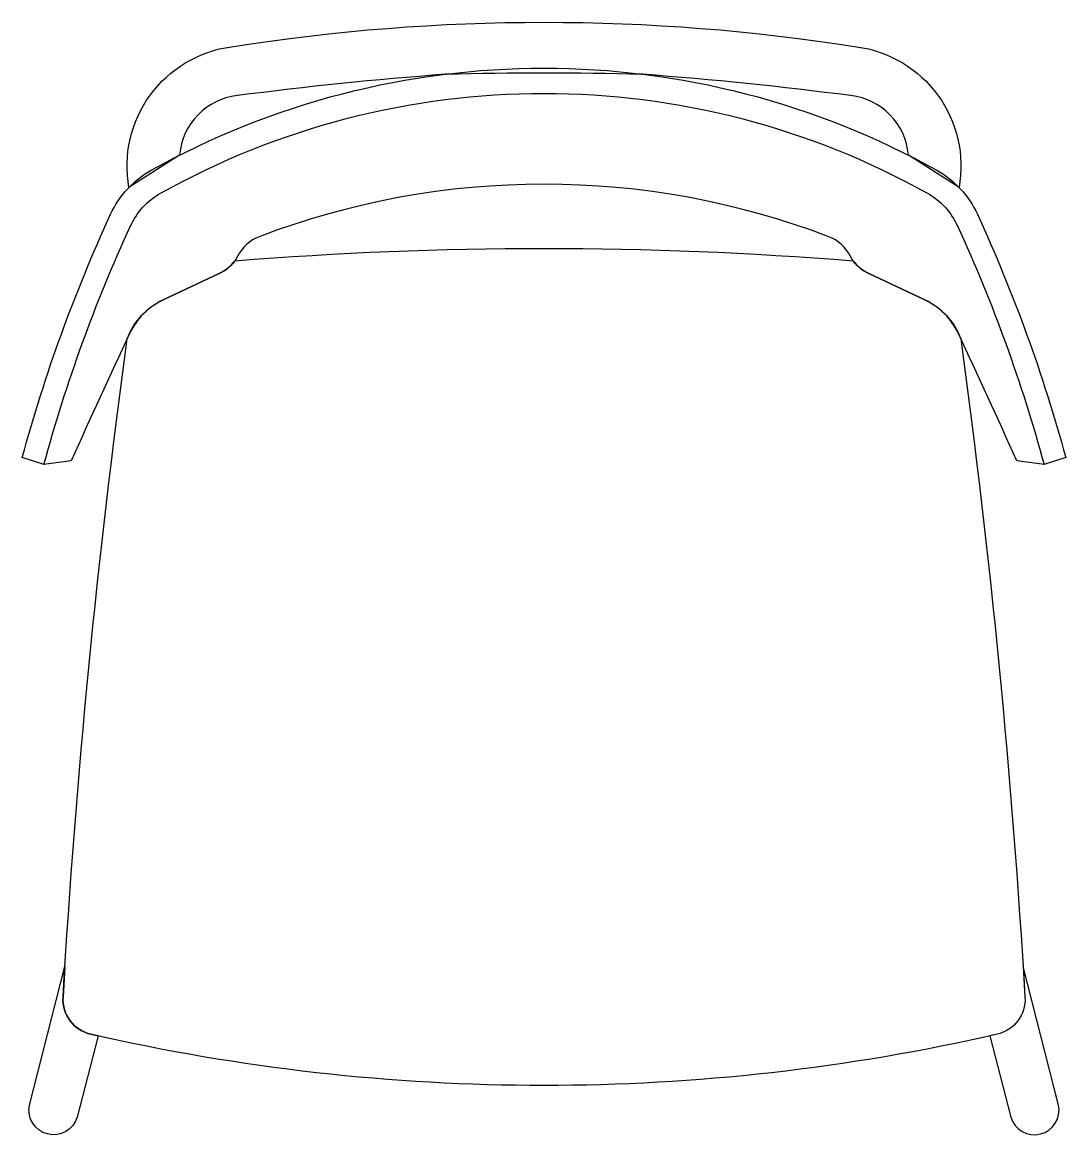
# Model space of a CAD drawing. Header units: millimetres. Extents: x -233 to 233, y -248 to 248.
import ezdxf

# ---------------------------------------------------------------- set-up
doc = ezdxf.new("R2010")
doc.units = ezdxf.units.MM
doc.header["$LTSCALE"] = 0.001

msp = doc.modelspace()

# ---------------------------------------------------------------- linework, layer by layer
for points in [[(-185.1, 174.33, -0.427739), (-139.4, 237.13, -0.0784), (139.4, 237.13, -0.427739), (185.1, 174.33), (162.5, 188.83, 0.358447), (136.9, 215.33, 0.013809), (43.9, 224.83, 0.012969), (-43.9, 224.83, 0.013809), (-136.9, 215.33, 0.358447), (-162.5, 188.83), (-185.1, 174.33)], [(-232.7, 53.93, -0.04132), (-193.3, 162.43, -0.159034), (-175.2, 182.03, -0.260082), (175.2, 182.03, -0.159034), (193.3, 162.43, -0.04132), (232.7, 53.93), (223, 50.83), (210.9, 52.53, 0.002551), (184.8, 109.23, 0.175773), (169.9, 124.23), (144.6, 136.13, -0.167891), (136.6, 143.83, 0.185147), (127, 152.43, 0.184328), (-127, 152.43, 0.185147), (-136.6, 143.83, -0.167891), (-144.6, 136.13), (-169.9, 124.23, 0.175773), (-184.8, 109.23, 0.002551), (-210.9, 52.53), (-223, 50.83), (-232.7, 53.93)], [(-223, 50.83, -0.041765), (-184.4, 157.23, -0.158722), (-171, 171.83, -0.260319), (171, 171.83, -0.158722), (184.4, 157.23, -0.041765), (223, 50.83)], [(-202.1, -203.27, -0.367467), (-214.5, -186.67, -0.018974), (-185.9, 106.83, -0.198112), (-169.9, 124.23), (-144.6, 136.13, 0.130604), (-137.9, 141.73, -0.039495), (137.9, 141.73, 0.130604), (144.6, 136.13), (169.9, 124.23, -0.198112), (185.9, 106.83, -0.018974), (214.5, -186.67, -0.367467), (202.1, -203.27, -0.112893), (-202.1, -203.27)], [(-198.9, -203.97), (-208.2, -240.27, -0.952388), (-229.5, -234.87), (-213.7, -173.07), (-214.5, -186.67, 0.367467), (-202.1, -203.27), (-198.9, -203.97)], [(198.9, -203.97), (208.2, -240.27, 0.952388), (229.5, -234.87), (213.7, -173.07), (214.5, -186.67, -0.367467), (202.1, -203.27), (198.9, -203.97)]]:
    msp.add_lwpolyline(points, format="xyb")

doc.saveas('drawing.dxf')
